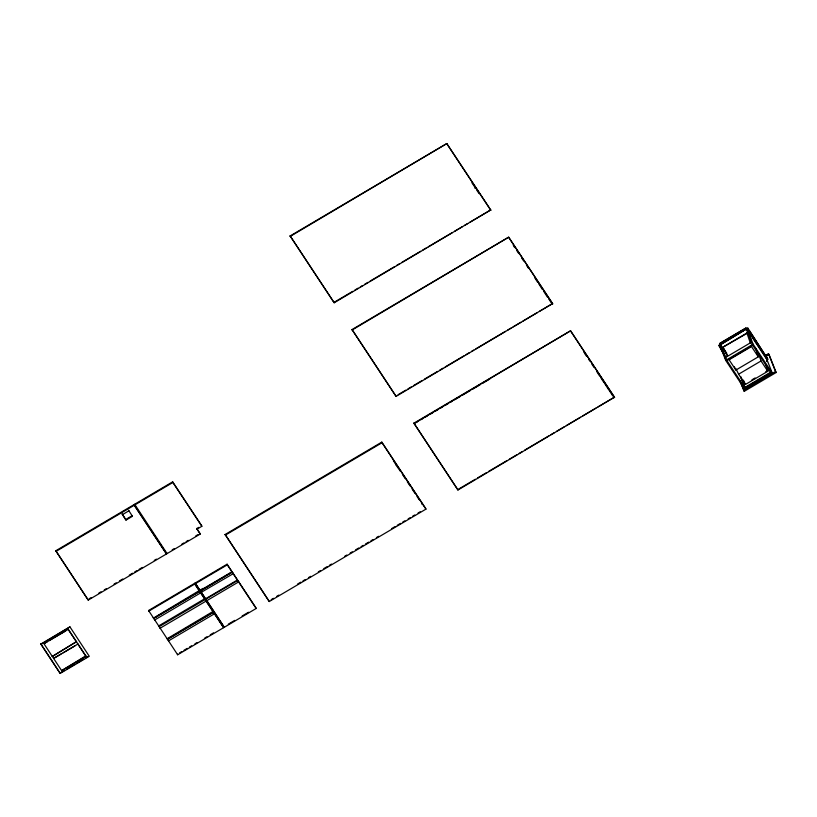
<?xml version="1.0" encoding="UTF-8"?>
<svg xmlns="http://www.w3.org/2000/svg" width="817" height="817" viewBox="0 0 817 817"><rect width="100%" height="100%" fill="white"/><g stroke="black" fill="none" stroke-linecap="round" stroke-linejoin="round"><path stroke-width="1.23" d="M290.137 235.95L446.807 143.567L490.711 209.959L334.194 302.77L290.137 235.95L334.194 302.77M290.301 236.368L446.807 143.567M474.922 188.155L475.218 187.716L475.77 188.635M334.03 302.351L352.658 291.373M354.854 290.076L358.142 288.135M360.328 286.849L362.523 285.552M364.709 284.265L367.997 282.325M370.193 281.028L394.294 266.822M396.48 265.525L399.768 263.585M401.964 262.298L420.592 251.309M422.777 250.022L426.065 248.082M428.261 246.785L452.363 232.579M454.548 231.282L462.218 226.758M464.413 225.472L467.702 223.531M469.887 222.234L490.711 209.959M352.025 329.568L508.695 237.175L552.588 303.577L396.082 396.378L352.025 329.568L396.082 396.378M352.188 329.976L508.695 237.175M55.791 550.76L133.998 504.64L166.198 553.354L166.443 553.977L88.236 600.097L55.791 550.76L88.236 600.097M134.642 504.263L172.653 481.846L201.615 525.658L201.86 526.291L197.04 529.13L200.277 534.022L167.087 553.599L134.642 504.263L134.887 504.886L172.898 482.469L172.653 481.846M56.036 551.383L134.243 505.263L133.998 504.64M122.417 514.649L128.831 510.86L128.586 510.237L132.436 516.303L126.012 520.092L122.172 514.016L126.012 520.092M125.767 519.459L132.191 515.68L132.436 516.303M398.114 394.672L405.783 390.148M407.969 388.861L411.257 386.921M413.453 385.624L422.215 380.456M424.411 379.17L437.555 371.418M439.75 370.121L443.028 368.181M445.224 366.894L463.852 355.906M466.037 354.619L469.326 352.678M471.521 351.381L473.707 350.095M475.902 348.798L505.478 331.355M507.674 330.068L510.962 328.128M513.147 326.831L520.817 322.317M523.013 321.02L537.259 312.625M539.445 311.328L552.588 303.577M197.04 529.13L196.795 528.497L198.725 527.363M89.073 598.83L91.249 597.554M98.857 593.071L101.022 591.784M104.28 589.864L106.455 588.587M114.063 584.104L116.228 582.817M119.486 580.897L122.754 578.977M129.27 575.137L132.528 573.207M134.703 571.931L136.868 570.654M139.043 569.367L142.301 567.447M154.25 560.401L156.425 559.124M172.193 549.821L174.338 548.554M181.834 544.132L183.978 542.876M186.113 541.61L188.257 540.343M195.753 535.921L197.898 534.665M225.135 534.502L381.805 442.109L425.698 508.511L425.943 509.134L269.273 601.526L225.135 534.502L269.273 601.526M413.913 423.175L570.583 330.793L614.476 397.185L457.969 489.996L413.913 423.175L457.969 489.996M414.076 423.594L570.583 330.793M225.38 535.125L382.05 442.732L381.805 442.109M415.567 422.818L417.742 421.541M421 419.621L423.165 418.335M425.34 417.058L427.505 415.782M430.763 413.862L432.939 412.575M435.104 411.298L438.361 409.378M440.537 408.102L442.702 406.815M444.877 405.538L448.135 403.618M450.3 402.342L452.475 401.055M454.64 399.779L460.073 396.582M462.861 394.928L470.408 390.485M472.563 389.209L480.1 384.766M482.255 383.5L489.802 379.047M40.85 644.01L69.935 626.864L89.278 656.286L60.192 673.433L40.85 644.01L60.192 673.433M41.013 644.429L69.935 626.864M45.006 643.071L47.12 641.825M49.234 640.579L65.105 631.224M76.696 642.07L68.281 629.345L43.944 643.704L61.632 670.624L85.969 656.276L78.095 644.194M54.719 657.767L61.071 654.029M63.185 652.783L74.817 645.92M194.538 583.389L194.783 584.022L148.806 611.126L148.561 610.503L194.538 583.389L199.328 590.66M195.171 583.011L227.085 564.2L255.946 607.848L256.191 608.471L224.277 627.293L195.171 583.011L200.053 590.609L231.967 571.788M195.416 583.644L227.33 564.823L227.085 564.2M85.805 655.857L61.632 670.624M203.116 588.383L199.838 590.221M61.101 672.381L64.339 670.481M66.494 669.205L74.03 664.762M76.185 663.496L83.732 659.043M85.887 657.777L88.042 656.5M153.657 618.479L199.665 591.375L153.616 618.377M200.236 590.885L232.222 572.176M200.349 591.099L232.151 572.063M237.4 580.009L205.486 598.83L200.982 591.804L201.207 592.356L233.243 573.667L232.937 573.105M159.09 626.69L205.067 599.586M205.71 599.208L237.696 580.499M167.475 639.374L213.482 612.27M179.607 652.865L181.793 651.568M183.988 650.281L187.267 648.341M189.452 647.054L191.648 645.767M194.926 643.827L197.122 642.54M204.781 638.016L206.967 636.729M210.255 634.789L213.533 632.848M228.29 624.157L234.673 620.389M242.118 615.998L248.501 612.239M148.561 610.503L177.657 654.774L223.633 627.67L214.136 613.056L214.503 613.761L168.537 640.875L168.2 640.222M271.224 599.607L273.409 598.31M276.697 596.379L278.893 595.082M297.521 584.104L300.799 582.164M302.995 580.867L305.19 579.58M308.469 577.639L310.664 576.342M318.334 571.829L320.53 570.532M323.808 568.591L327.096 566.661M329.292 565.364L331.477 564.067M344.631 556.316L346.817 555.029M350.105 553.089L352.301 551.802M355.579 549.861L358.867 547.921M361.063 546.624L363.248 545.337M365.444 544.04L368.733 542.11M370.918 540.813L373.114 539.526M376.402 537.586L378.588 536.289M391.741 528.538L395.03 526.597M397.215 525.311L400.504 523.37M402.699 522.073L404.885 520.786M408.173 518.846L410.369 517.559M412.554 516.262L414.75 514.976M418.028 513.035L420.224 511.738M457.806 489.577L475.341 479.242M477.526 477.945L486.289 472.777M488.484 471.491L507.112 460.502M509.297 459.215L516.967 454.691M519.163 453.394L522.451 451.464M524.637 450.167L548.738 435.951M550.934 434.664L554.222 432.724M556.408 431.427L564.077 426.913M566.273 425.616L580.519 417.221M582.705 415.924L595.859 408.173M598.044 406.876L614.476 397.185M719.879 343.385L746.084 327.934L719.879 343.385L721.258 345.468M745.717 328.618L746.003 329.057L720.829 343.896L720.543 343.467M747.821 328.087L718.899 345.652L747.821 328.087L767.847 359.245L767.01 359.735L749.015 332.529L748.403 330.967L749.24 330.466L767.847 359.245M720.339 345.264L720.502 344.703L726.517 360.808L753.162 345.091L752.345 344.662L746.595 329.772M720.982 347.123L720.155 347.623L720.768 349.186L723.535 353.373M748.066 332.325L721.421 348.042L748.29 332.652M720.768 349.186L721.595 348.685M749.015 332.529L749.853 332.039M766.326 357.999L772.29 373.216L744.869 389.382L725.7 360.379L753.111 344.212L747.147 328.996L751.946 336.247M758.288 356.845L751.487 346.561L729.081 359.776L735.882 370.06L758.288 356.845L755.817 348.563M765.315 355.558L768.613 353.843L765.417 355.722M765.764 356.59L768.95 354.711L769.369 355.303L776.15 372.511L744.236 391.333L740.09 381.427M765.703 364.168L767.827 371.275L745.41 384.48L738.609 374.196L761.025 360.981L758.35 353.036M767.234 357.683L766.397 358.173L753.254 338.289M745.533 383.602L743.399 384.858L744.216 385.287M751.926 379.834L755.122 377.944M765.784 371.664L768.981 369.774M769.88 369.703L770.043 369.141L771.35 372.256M745.431 388.606L744.491 387.636L771.136 371.929M771.514 372.664L744.655 388.055L745.043 388.831M746.329 387.513L771.125 372.899M744.828 388.504L771.299 372.338M771.309 373.349L771.473 372.797M743.593 390.352L775.507 371.531L768.501 353.679M160.152 628.191L206.109 601.087L205.751 600.372L213.074 611.443L167.179 638.7M158.692 625.904L204.689 598.769L200.339 592.182L200.686 592.866L154.699 619.98L154.362 619.286M238.319 581.244L238.676 581.888L206.752 600.709L206.435 600.107L224.277 627.293M159.826 627.538L160.142 628.161M775.507 371.531L776.15 372.511M747.453 332.662L749.832 336.287M753.111 344.212L772.29 373.216M751.466 342.211L725.598 357.468M752.774 345.315L771.524 373.675L770.666 371.49M761.025 360.981L767.827 371.275M723.311 348.042L726.803 353.322M722.289 347.409L727.722 355.62M721.105 347.235L719.736 345.162L725.7 360.379M718.735 345.234L722.922 351.8M726.895 360.573L745.645 388.933M446.97 143.976L490.874 210.377M508.858 237.594L552.752 303.995M570.746 331.202L614.639 397.603M474.789 187.062L471.991 182.916M476.709 190.044L479.007 193.537M513.311 245.498L514.71 247.622M516.661 250.4L518.764 253.587M521.573 257.835L523.677 261.021M526.485 265.27L528.599 268.456M534.573 277.494L537.545 282.161M538.791 283.867L542.457 289.596M543.703 291.312L547.38 297.041M548.615 298.746L551.424 302.995M583.644 351.729L585.023 353.812M585.186 354.231L586.565 356.314M588.475 359.031L589.854 361.114M591.927 364.249L593.99 367.384M596.757 371.551L599.678 376.147M600.893 377.822L603.814 382.407M604.345 383.04L608.645 389.719M609.176 390.342L612.791 395.979M382.05 442.732L425.943 509.134M394.1 461.799L396.184 464.955M397.583 467.069L400.361 471.276M402.454 474.432L405.232 478.639M407.326 481.805L410.103 486.013M412.197 489.169L414.975 493.386M417.068 496.542L419.152 499.698M395.734 464.536L397.828 467.692M172.898 482.469L201.86 526.291M227.33 564.823L256.191 608.471M196.795 528.497L200.277 534.022M194.783 584.022L223.633 627.67M134.243 505.263L166.443 553.977M68.444 629.764L85.969 656.276M153.239 617.581L153.443 618.101L199.287 590.589M735.862 368.498L738.609 374.196M723.035 347.225L727.426 356.355M743.399 380.099L745.41 384.48M734.371 366.772L735.882 370.06M769.808 369.744L771.085 373.022M748.362 333.06L751.323 340.403M747.729 332.437L751.395 341.802M746.003 329.057L746.381 330.027M740.713 376.586L744.726 386.809M740.927 377.352L745.216 388.279M743.756 385.787L744.491 387.636M743.501 385.879L744.869 389.382M740.243 381.141L744.236 391.333M721.636 347.378L725.762 357.907M720.553 345.591L722.841 351.443M723.76 353.781L726.517 360.808M721.248 347.603L724.465 355.793M725.384 358.132L726.293 360.481M421.94 503.905L422.185 504.538M393.406 460.747L393.651 461.37M213.411 612.158L167.434 639.272M166.842 552.976L167.087 553.599M177.412 654.151L177.657 654.774M77.993 644.041L53.656 658.39M746.901 332.938L750.343 343.15M76.451 641.702L52.278 656.47L76.451 641.702M767.153 361.553L766.765 360.777L767.153 361.553"/></g></svg>
